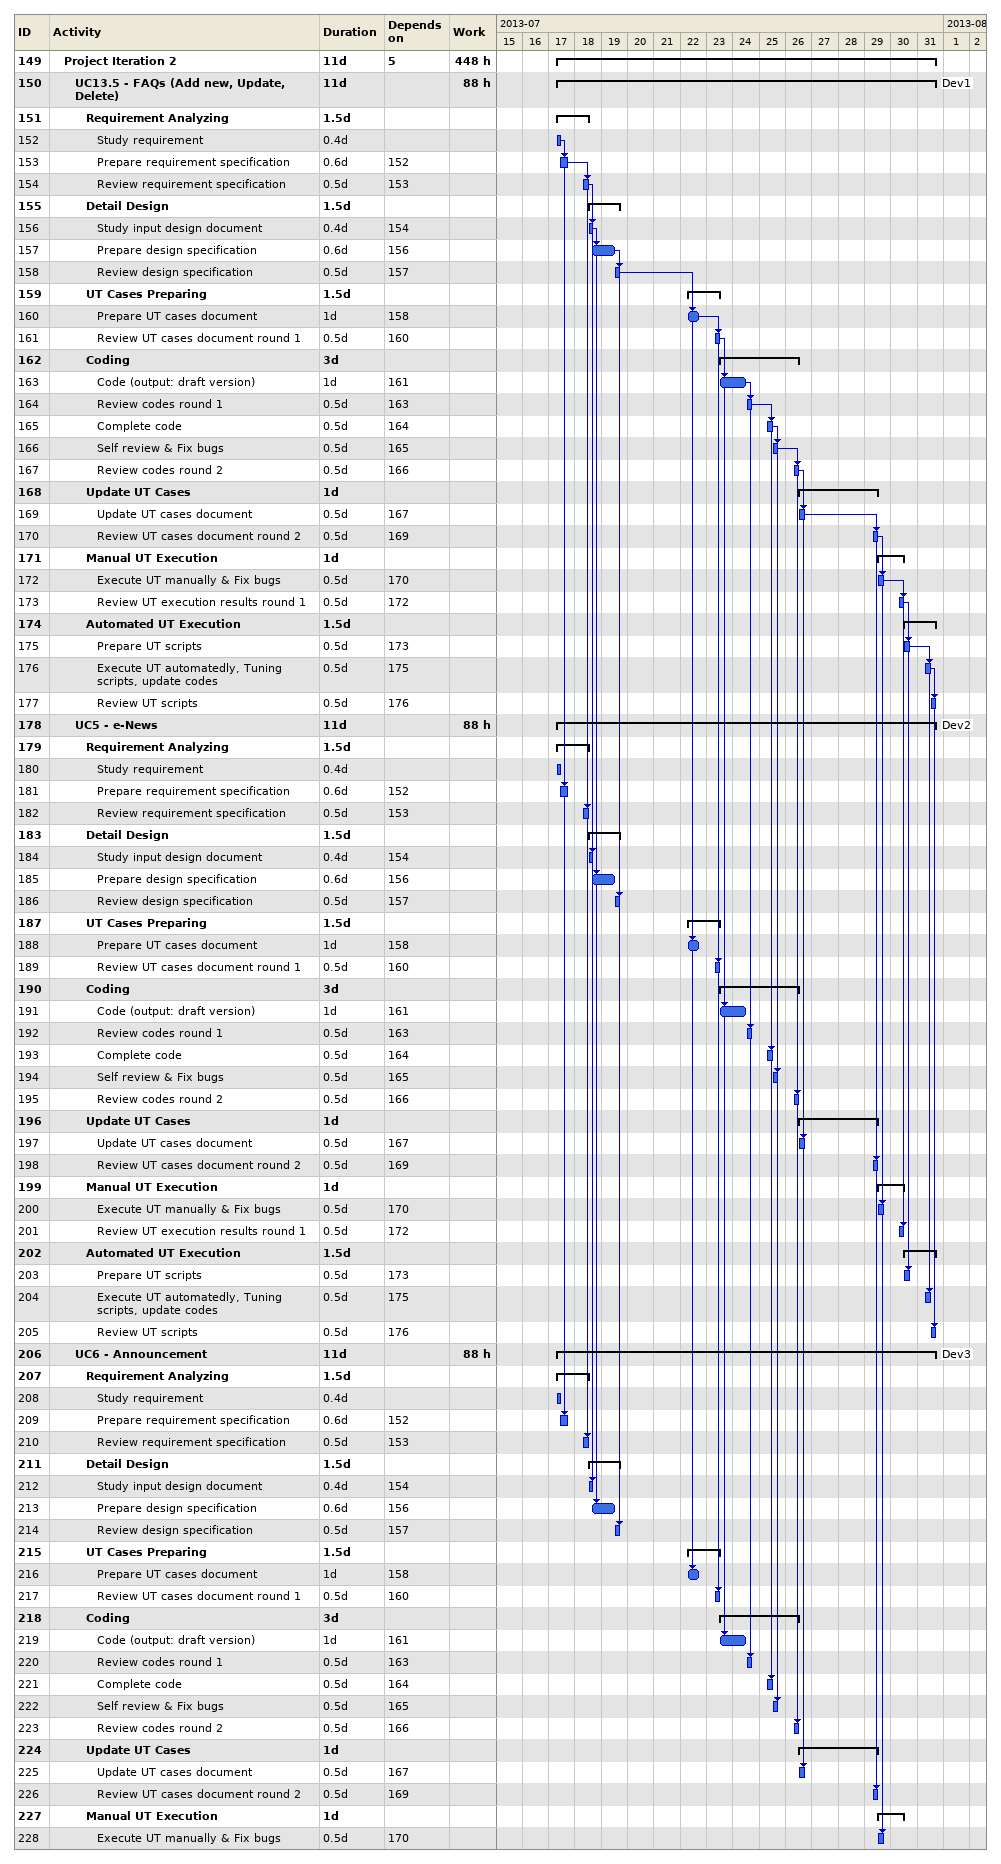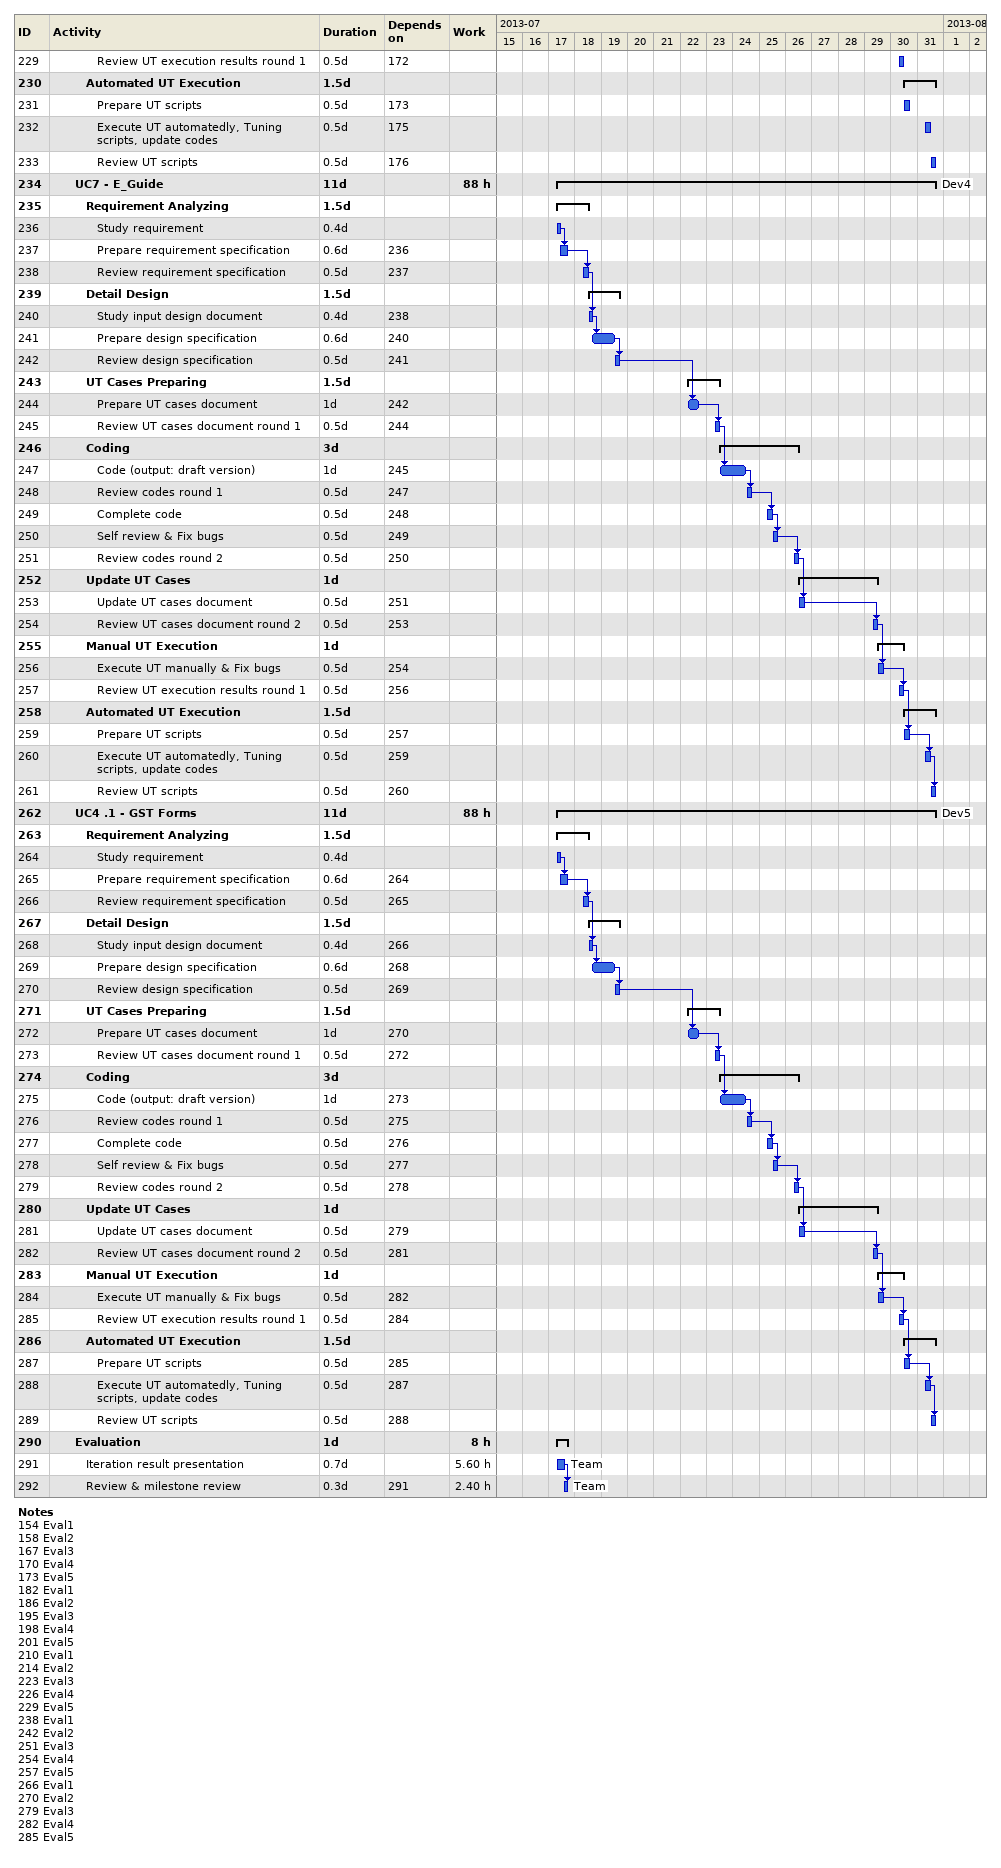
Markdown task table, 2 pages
| ID | Level | Task | Duration | Start | Finish | Predecessors | Resources | Work (h) |
|---|---|---|---|---|---|---|---|---|
| 149 | 2 | **Project Iteration 2** | 11d | 2013-07-17 | 2013-07-31 | 5 |  | 448 |
| 150 | 3 | **UC13.5 - FAQs (Add new, Update, Delete)** | 11d | 2013-07-17 | 2013-07-31 |  | Dev1 | 88 |
| 151 | 4 | **Requirement Analyzing** | 1.5d | 2013-07-17 | 2013-07-18 |  |  |  |
| 152 | 5 | Study requirement | 0.4d | 2013-07-17 | 2013-07-17 |  |  |  |
| 153 | 5 | Prepare requirement specification | 0.6d | 2013-07-17 | 2013-07-17 | 152 |  |  |
| 154 | 5 | Review requirement specification | 0.5d | 2013-07-18 | 2013-07-18 | 153 |  |  |
| 155 | 4 | **Detail Design** | 1.5d | 2013-07-18 | 2013-07-19 |  |  |  |
| 156 | 5 | Study input design document | 0.4d | 2013-07-18 | 2013-07-18 | 154 |  |  |
| 157 | 5 | Prepare design specification | 0.6d | 2013-07-18 | 2013-07-19 | 156 |  |  |
| 158 | 5 | Review design specification | 0.5d | 2013-07-19 | 2013-07-19 | 157 |  |  |
| 159 | 4 | **UT Cases Preparing** | 1.5d | 2013-07-22 | 2013-07-23 |  |  |  |
| 160 | 5 | Prepare UT cases document | 1d | 2013-07-22 | 2013-07-22 | 158 |  |  |
| 161 | 5 | Review UT cases document round 1 | 0.5d | 2013-07-23 | 2013-07-23 | 160 |  |  |
| 162 | 4 | **Coding** | 3d | 2013-07-23 | 2013-07-26 |  |  |  |
| 163 | 5 | Code (output: draft version) | 1d | 2013-07-23 | 2013-07-24 | 161 |  |  |
| 164 | 5 | Review codes round 1 | 0.5d | 2013-07-24 | 2013-07-24 | 163 |  |  |
| 165 | 5 | Complete code | 0.5d | 2013-07-25 | 2013-07-25 | 164 |  |  |
| 166 | 5 | Self review & Fix bugs | 0.5d | 2013-07-25 | 2013-07-25 | 165 |  |  |
| 167 | 5 | Review codes round 2 | 0.5d | 2013-07-26 | 2013-07-26 | 166 |  |  |
| 168 | 4 | **Update UT Cases** | 1d | 2013-07-26 | 2013-07-29 |  |  |  |
| 169 | 5 | Update UT cases document | 0.5d | 2013-07-26 | 2013-07-26 | 167 |  |  |
| 170 | 5 | Review UT cases document round 2 | 0.5d | 2013-07-29 | 2013-07-29 | 169 |  |  |
| 171 | 4 | **Manual UT Execution** | 1d | 2013-07-29 | 2013-07-30 |  |  |  |
| 172 | 5 | Execute UT manually & Fix bugs | 0.5d | 2013-07-29 | 2013-07-29 | 170 |  |  |
| 173 | 5 | Review UT execution results round 1 | 0.5d | 2013-07-30 | 2013-07-30 | 172 |  |  |
| 174 | 4 | **Automated UT Execution** | 1.5d | 2013-07-30 | 2013-07-31 |  |  |  |
| 175 | 5 | Prepare UT scripts | 0.5d | 2013-07-30 | 2013-07-30 | 173 |  |  |
| 176 | 5 | Execute UT automatedly, Tuning scripts, update codes | 0.5d | 2013-07-31 | 2013-07-31 | 175 |  |  |
| 177 | 5 | Review UT scripts | 0.5d | 2013-07-31 | 2013-07-31 | 176 |  |  |
| 178 | 3 | **UC5 - e-News** | 11d | 2013-07-17 | 2013-07-31 |  | Dev2 | 88 |
| 179 | 4 | **Requirement Analyzing** | 1.5d | 2013-07-17 | 2013-07-18 |  |  |  |
| 180 | 5 | Study requirement | 0.4d | 2013-07-17 | 2013-07-17 |  |  |  |
| 181 | 5 | Prepare requirement specification | 0.6d | 2013-07-17 | 2013-07-17 | 152 |  |  |
| 182 | 5 | Review requirement specification | 0.5d | 2013-07-18 | 2013-07-18 | 153 |  |  |
| 183 | 4 | **Detail Design** | 1.5d | 2013-07-18 | 2013-07-19 |  |  |  |
| 184 | 5 | Study input design document | 0.4d | 2013-07-18 | 2013-07-18 | 154 |  |  |
| 185 | 5 | Prepare design specification | 0.6d | 2013-07-18 | 2013-07-19 | 156 |  |  |
| 186 | 5 | Review design specification | 0.5d | 2013-07-19 | 2013-07-19 | 157 |  |  |
| 187 | 4 | **UT Cases Preparing** | 1.5d | 2013-07-22 | 2013-07-23 |  |  |  |
| 188 | 5 | Prepare UT cases document | 1d | 2013-07-22 | 2013-07-22 | 158 |  |  |
| 189 | 5 | Review UT cases document round 1 | 0.5d | 2013-07-23 | 2013-07-23 | 160 |  |  |
| 190 | 4 | **Coding** | 3d | 2013-07-23 | 2013-07-26 |  |  |  |
| 191 | 5 | Code (output: draft version) | 1d | 2013-07-23 | 2013-07-24 | 161 |  |  |
| 192 | 5 | Review codes round 1 | 0.5d | 2013-07-24 | 2013-07-24 | 163 |  |  |
| 193 | 5 | Complete code | 0.5d | 2013-07-25 | 2013-07-25 | 164 |  |  |
| 194 | 5 | Self review & Fix bugs | 0.5d | 2013-07-25 | 2013-07-25 | 165 |  |  |
| 195 | 5 | Review codes round 2 | 0.5d | 2013-07-26 | 2013-07-26 | 166 |  |  |
| 196 | 4 | **Update UT Cases** | 1d | 2013-07-26 | 2013-07-29 |  |  |  |
| 197 | 5 | Update UT cases document | 0.5d | 2013-07-26 | 2013-07-26 | 167 |  |  |
| 198 | 5 | Review UT cases document round 2 | 0.5d | 2013-07-29 | 2013-07-29 | 169 |  |  |
| 199 | 4 | **Manual UT Execution** | 1d | 2013-07-29 | 2013-07-30 |  |  |  |
| 200 | 5 | Execute UT manually & Fix bugs | 0.5d | 2013-07-29 | 2013-07-29 | 170 |  |  |
| 201 | 5 | Review UT execution results round 1 | 0.5d | 2013-07-30 | 2013-07-30 | 172 |  |  |
| 202 | 4 | **Automated UT Execution** | 1.5d | 2013-07-30 | 2013-07-31 |  |  |  |
| 203 | 5 | Prepare UT scripts | 0.5d | 2013-07-30 | 2013-07-30 | 173 |  |  |
| 204 | 5 | Execute UT automatedly, Tuning scripts, update codes | 0.5d | 2013-07-31 | 2013-07-31 | 175 |  |  |
| 205 | 5 | Review UT scripts | 0.5d | 2013-07-31 | 2013-07-31 | 176 |  |  |
| 206 | 3 | **UC6 - Announcement** | 11d | 2013-07-17 | 2013-07-31 |  | Dev3 | 88 |
| 207 | 4 | **Requirement Analyzing** | 1.5d | 2013-07-17 | 2013-07-18 |  |  |  |
| 208 | 5 | Study requirement | 0.4d | 2013-07-17 | 2013-07-17 |  |  |  |
| 209 | 5 | Prepare requirement specification | 0.6d | 2013-07-17 | 2013-07-17 | 152 |  |  |
| 210 | 5 | Review requirement specification | 0.5d | 2013-07-18 | 2013-07-18 | 153 |  |  |
| 211 | 4 | **Detail Design** | 1.5d | 2013-07-18 | 2013-07-19 |  |  |  |
| 212 | 5 | Study input design document | 0.4d | 2013-07-18 | 2013-07-18 | 154 |  |  |
| 213 | 5 | Prepare design specification | 0.6d | 2013-07-18 | 2013-07-19 | 156 |  |  |
| 214 | 5 | Review design specification | 0.5d | 2013-07-19 | 2013-07-19 | 157 |  |  |
| 215 | 4 | **UT Cases Preparing** | 1.5d | 2013-07-22 | 2013-07-23 |  |  |  |
| 216 | 5 | Prepare UT cases document | 1d | 2013-07-22 | 2013-07-22 | 158 |  |  |
| 217 | 5 | Review UT cases document round 1 | 0.5d | 2013-07-23 | 2013-07-23 | 160 |  |  |
| 218 | 4 | **Coding** | 3d | 2013-07-23 | 2013-07-26 |  |  |  |
| 219 | 5 | Code (output: draft version) | 1d | 2013-07-23 | 2013-07-24 | 161 |  |  |
| 220 | 5 | Review codes round 1 | 0.5d | 2013-07-24 | 2013-07-24 | 163 |  |  |
| 221 | 5 | Complete code | 0.5d | 2013-07-25 | 2013-07-25 | 164 |  |  |
| 222 | 5 | Self review & Fix bugs | 0.5d | 2013-07-25 | 2013-07-25 | 165 |  |  |
| 223 | 5 | Review codes round 2 | 0.5d | 2013-07-26 | 2013-07-26 | 166 |  |  |
| 224 | 4 | **Update UT Cases** | 1d | 2013-07-26 | 2013-07-29 |  |  |  |
| 225 | 5 | Update UT cases document | 0.5d | 2013-07-26 | 2013-07-26 | 167 |  |  |
| 226 | 5 | Review UT cases document round 2 | 0.5d | 2013-07-29 | 2013-07-29 | 169 |  |  |
| 227 | 4 | **Manual UT Execution** | 1d | 2013-07-29 | 2013-07-30 |  |  |  |
| 228 | 5 | Execute UT manually & Fix bugs | 0.5d | 2013-07-29 | 2013-07-29 | 170 |  |  |
| 229 | 5 | Review UT execution results round 1 | 0.5d | 2013-07-30 | 2013-07-30 | 172 |  |  |
| 230 | 4 | **Automated UT Execution** | 1.5d | 2013-07-30 | 2013-07-31 |  |  |  |
| 231 | 5 | Prepare UT scripts | 0.5d | 2013-07-30 | 2013-07-30 | 173 |  |  |
| 232 | 5 | Execute UT automatedly, Tuning scripts, update codes | 0.5d | 2013-07-31 | 2013-07-31 | 175 |  |  |
| 233 | 5 | Review UT scripts | 0.5d | 2013-07-31 | 2013-07-31 | 176 |  |  |
| 234 | 3 | **UC7 - E_Guide** | 11d | 2013-07-17 | 2013-07-31 |  | Dev4 | 88 |
| 235 | 4 | **Requirement Analyzing** | 1.5d | 2013-07-17 | 2013-07-18 |  |  |  |
| 236 | 5 | Study requirement | 0.4d | 2013-07-17 | 2013-07-17 |  |  |  |
| 237 | 5 | Prepare requirement specification | 0.6d | 2013-07-17 | 2013-07-17 | 236 |  |  |
| 238 | 5 | Review requirement specification | 0.5d | 2013-07-18 | 2013-07-18 | 237 |  |  |
| 239 | 4 | **Detail Design** | 1.5d | 2013-07-18 | 2013-07-19 |  |  |  |
| 240 | 5 | Study input design document | 0.4d | 2013-07-18 | 2013-07-18 | 238 |  |  |
| 241 | 5 | Prepare design specification | 0.6d | 2013-07-18 | 2013-07-19 | 240 |  |  |
| 242 | 5 | Review design specification | 0.5d | 2013-07-19 | 2013-07-19 | 241 |  |  |
| 243 | 4 | **UT Cases Preparing** | 1.5d | 2013-07-22 | 2013-07-23 |  |  |  |
| 244 | 5 | Prepare UT cases document | 1d | 2013-07-22 | 2013-07-22 | 242 |  |  |
| 245 | 5 | Review UT cases document round 1 | 0.5d | 2013-07-23 | 2013-07-23 | 244 |  |  |
| 246 | 4 | **Coding** | 3d | 2013-07-23 | 2013-07-26 |  |  |  |
| 247 | 5 | Code (output: draft version) | 1d | 2013-07-23 | 2013-07-24 | 245 |  |  |
| 248 | 5 | Review codes round 1 | 0.5d | 2013-07-24 | 2013-07-24 | 247 |  |  |
| 249 | 5 | Complete code | 0.5d | 2013-07-25 | 2013-07-25 | 248 |  |  |
| 250 | 5 | Self review & Fix bugs | 0.5d | 2013-07-25 | 2013-07-25 | 249 |  |  |
| 251 | 5 | Review codes round 2 | 0.5d | 2013-07-26 | 2013-07-26 | 250 |  |  |
| 252 | 4 | **Update UT Cases** | 1d | 2013-07-26 | 2013-07-29 |  |  |  |
| 253 | 5 | Update UT cases document | 0.5d | 2013-07-26 | 2013-07-26 | 251 |  |  |
| 254 | 5 | Review UT cases document round 2 | 0.5d | 2013-07-29 | 2013-07-29 | 253 |  |  |
| 255 | 4 | **Manual UT Execution** | 1d | 2013-07-29 | 2013-07-30 |  |  |  |
| 256 | 5 | Execute UT manually & Fix bugs | 0.5d | 2013-07-29 | 2013-07-29 | 254 |  |  |
| 257 | 5 | Review UT execution results round 1 | 0.5d | 2013-07-30 | 2013-07-30 | 256 |  |  |
| 258 | 4 | **Automated UT Execution** | 1.5d | 2013-07-30 | 2013-07-31 |  |  |  |
| 259 | 5 | Prepare UT scripts | 0.5d | 2013-07-30 | 2013-07-30 | 257 |  |  |
| 260 | 5 | Execute UT automatedly, Tuning scripts, update codes | 0.5d | 2013-07-31 | 2013-07-31 | 259 |  |  |
| 261 | 5 | Review UT scripts | 0.5d | 2013-07-31 | 2013-07-31 | 260 |  |  |
| 262 | 3 | **UC4 .1 - GST Forms** | 11d | 2013-07-17 | 2013-07-31 |  | Dev5 | 88 |
| 263 | 4 | **Requirement Analyzing** | 1.5d | 2013-07-17 | 2013-07-18 |  |  |  |
| 264 | 5 | Study requirement | 0.4d | 2013-07-17 | 2013-07-17 |  |  |  |
| 265 | 5 | Prepare requirement specification | 0.6d | 2013-07-17 | 2013-07-17 | 264 |  |  |
| 266 | 5 | Review requirement specification | 0.5d | 2013-07-18 | 2013-07-18 | 265 |  |  |
| 267 | 4 | **Detail Design** | 1.5d | 2013-07-18 | 2013-07-19 |  |  |  |
| 268 | 5 | Study input design document | 0.4d | 2013-07-18 | 2013-07-18 | 266 |  |  |
| 269 | 5 | Prepare design specification | 0.6d | 2013-07-18 | 2013-07-19 | 268 |  |  |
| 270 | 5 | Review design specification | 0.5d | 2013-07-19 | 2013-07-19 | 269 |  |  |
| 271 | 4 | **UT Cases Preparing** | 1.5d | 2013-07-22 | 2013-07-23 |  |  |  |
| 272 | 5 | Prepare UT cases document | 1d | 2013-07-22 | 2013-07-22 | 270 |  |  |
| 273 | 5 | Review UT cases document round 1 | 0.5d | 2013-07-23 | 2013-07-23 | 272 |  |  |
| 274 | 4 | **Coding** | 3d | 2013-07-23 | 2013-07-26 |  |  |  |
| 275 | 5 | Code (output: draft version) | 1d | 2013-07-23 | 2013-07-24 | 273 |  |  |
| 276 | 5 | Review codes round 1 | 0.5d | 2013-07-24 | 2013-07-24 | 275 |  |  |
| 277 | 5 | Complete code | 0.5d | 2013-07-25 | 2013-07-25 | 276 |  |  |
| 278 | 5 | Self review & Fix bugs | 0.5d | 2013-07-25 | 2013-07-25 | 277 |  |  |
| 279 | 5 | Review codes round 2 | 0.5d | 2013-07-26 | 2013-07-26 | 278 |  |  |
| 280 | 4 | **Update UT Cases** | 1d | 2013-07-26 | 2013-07-29 |  |  |  |
| 281 | 5 | Update UT cases document | 0.5d | 2013-07-26 | 2013-07-26 | 279 |  |  |
| 282 | 5 | Review UT cases document round 2 | 0.5d | 2013-07-29 | 2013-07-29 | 281 |  |  |
| 283 | 4 | **Manual UT Execution** | 1d | 2013-07-29 | 2013-07-30 |  |  |  |
| 284 | 5 | Execute UT manually & Fix bugs | 0.5d | 2013-07-29 | 2013-07-29 | 282 |  |  |
| 285 | 5 | Review UT execution results round 1 | 0.5d | 2013-07-30 | 2013-07-30 | 284 |  |  |
| 286 | 4 | **Automated UT Execution** | 1.5d | 2013-07-30 | 2013-07-31 |  |  |  |
| 287 | 5 | Prepare UT scripts | 0.5d | 2013-07-30 | 2013-07-30 | 285 |  |  |
| 288 | 5 | Execute UT automatedly, Tuning scripts, update codes | 0.5d | 2013-07-31 | 2013-07-31 | 287 |  |  |
| 289 | 5 | Review UT scripts | 0.5d | 2013-07-31 | 2013-07-31 | 288 |  |  |
| 290 | 3 | **Evaluation** | 1d | 2013-07-17 | 2013-07-17 |  |  | 8 |
| 291 | 4 | Iteration result presentation | 0.7d | 2013-07-17 | 2013-07-17 |  | Team | 5.60 |
| 292 | 4 | Review & milestone review | 0.3d | 2013-07-17 | 2013-07-17 | 291 | Team | 2.40 |

Notes
- 154: Eval1
- 158: Eval2
- 167: Eval3
- 170: Eval4
- 173: Eval5
- 182: Eval1
- 186: Eval2
- 195: Eval3
- 198: Eval4
- 201: Eval5
- 210: Eval1
- 214: Eval2
- 223: Eval3
- 226: Eval4
- 229: Eval5
- 238: Eval1
- 242: Eval2
- 251: Eval3
- 254: Eval4
- 257: Eval5
- 266: Eval1
- 270: Eval2
- 279: Eval3
- 282: Eval4
- 285: Eval5
